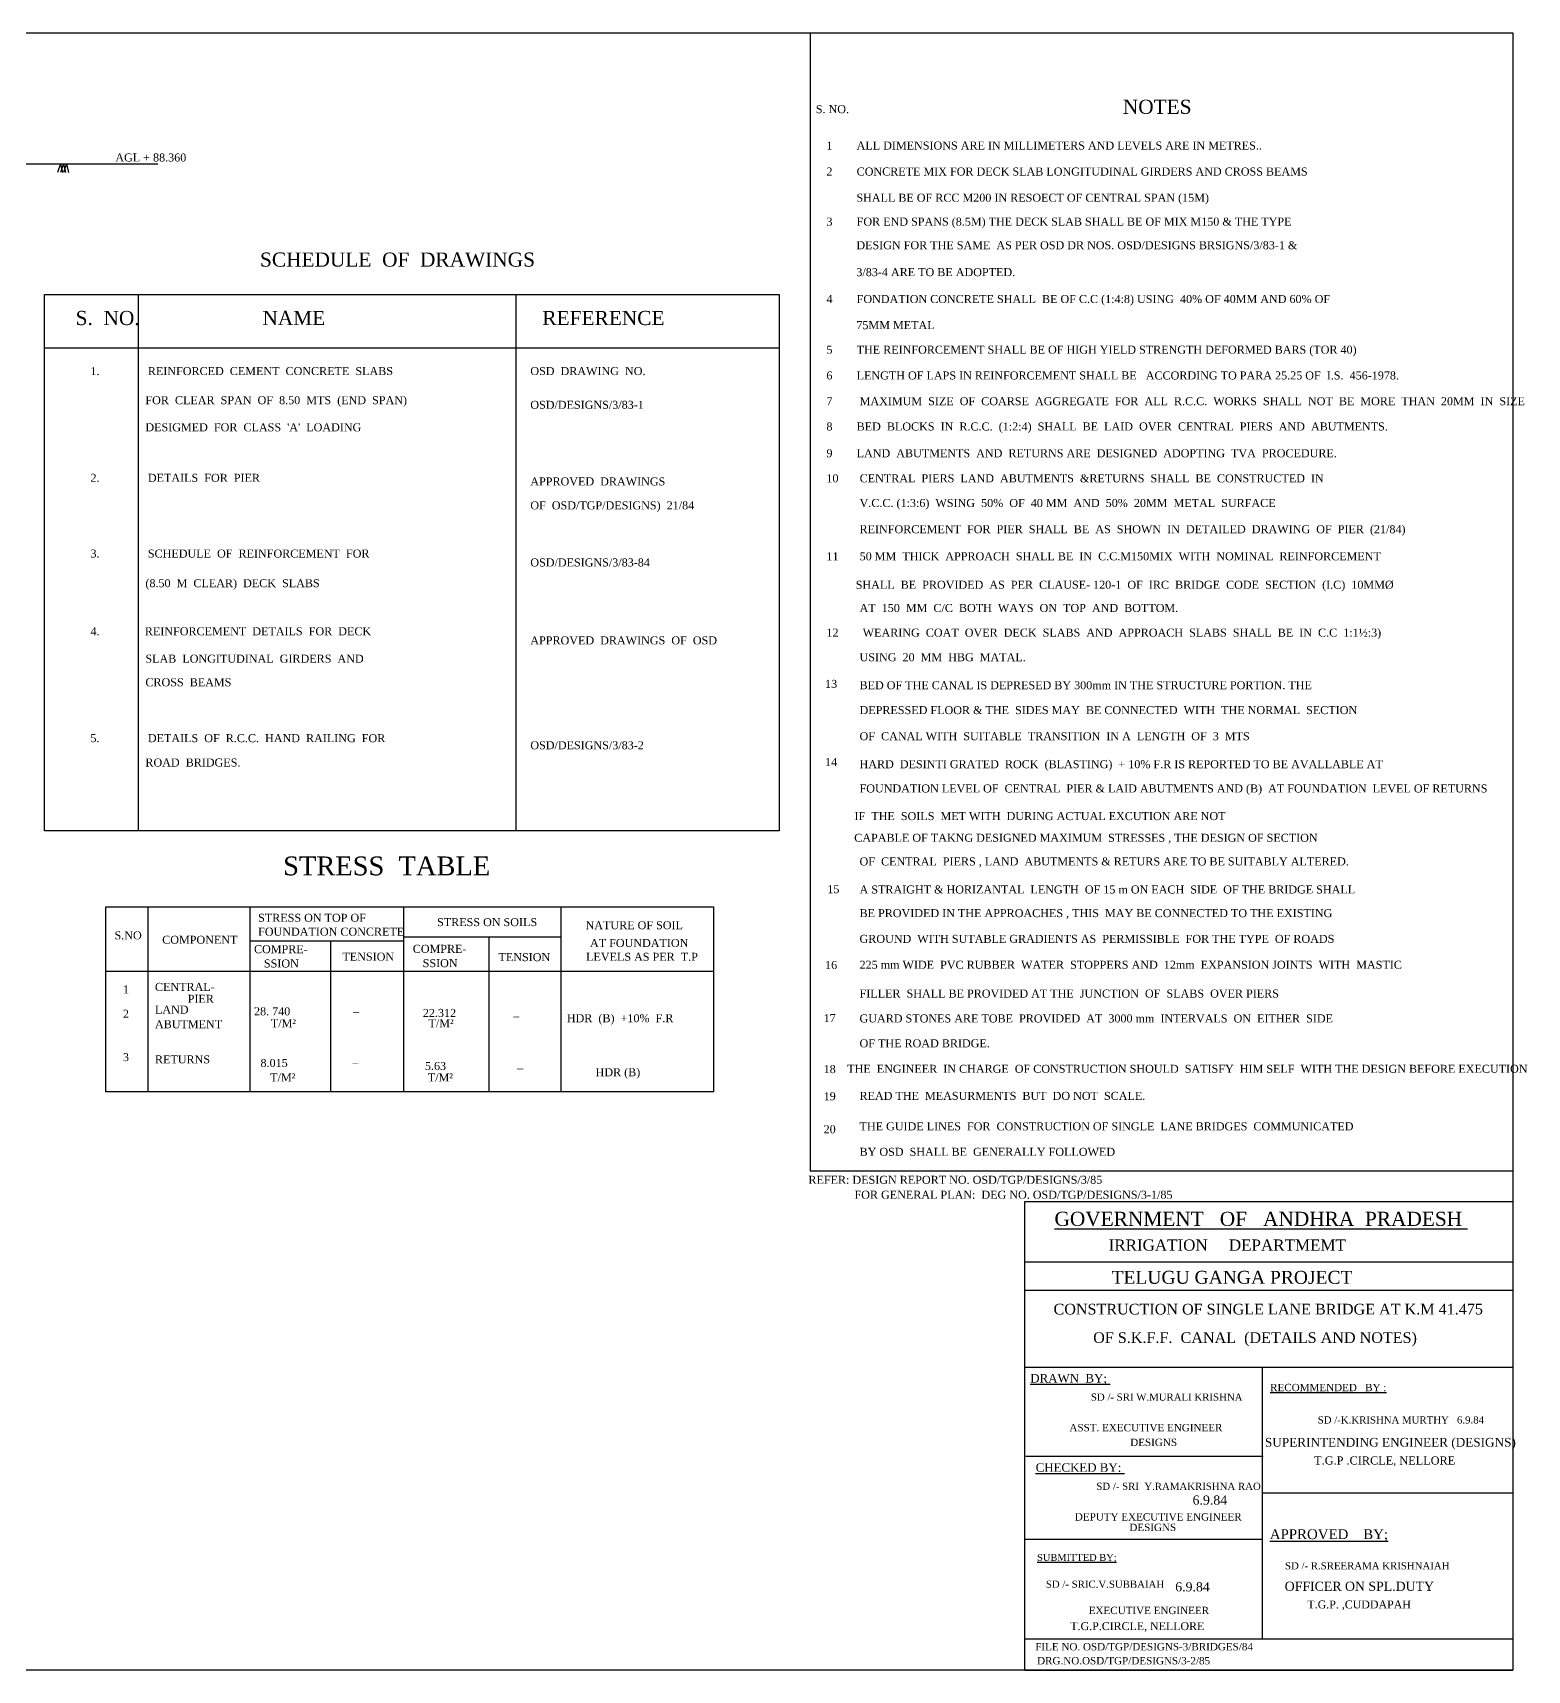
# Model space of a CAD drawing. Header units: millimetres. Extents: x 999 to 27716, y 555 to 17945.
# Drawn here: x 11843 to 27716, y 555 to 17945 of the extents above; entities that cross this region are included whole.
import ezdxf

# ---------------------------------------------------------------- set-up
doc = ezdxf.new("R2010")
doc.units = ezdxf.units.MM
doc.header["$MEASUREMENT"] = 0
for name, color, linetype in [('DWG.LINE', 10, 'Continuous'), ('HATCH', 2, 'Continuous'), ('TEXT', 7, 'Continuous')]:
    doc.layers.add(name, color=color, linetype=linetype)
doc.layers.add('TITLE', color=7, linetype='Continuous', lineweight=30)
doc.styles.get("Standard").update_dxf_attribs({"font": 'TIMES.TTF', "height": 85})

msp = doc.modelspace()

# ---------------------------------------------------------------- linework, layer by layer
at = {"layer": 'DWG.LINE', "ltscale": 0.2}
for points in [[(8033.8, 16553.2), (13172, 16553.2)], [(14148.6, 8303), (15782.2, 8303)], [(15782.2, 8342.7), (17451.1, 8342.7)]]:
    msp.add_lwpolyline(points, dxfattribs=at)
at = {"layer": 'HATCH', "ltscale": 0.2}
for points in [[(12137.4, 16553.2), (12106.9, 16461)], [(12137.4, 16553.2), (12160.4, 16459.9)], [(12168.4, 16553.2), (12137.9, 16461)], [(12168.4, 16553.2), (12191.4, 16459.9)], [(12200.1, 16553.2), (12169.6, 16461)], [(12200.1, 16553.2), (12223.1, 16459.9)]]:
    msp.add_lwpolyline(points, dxfattribs=at)
at = {"layer": 'TITLE', "lineweight": 30}
for p, q in [((22378.3, 5532), (27562.3, 5532)), ((27562.3, 5532), (27562.3, 554.9)), ((22378.3, 4894), (27562.3, 4894)), ((22378.3, 4590), (27562.3, 4590)), ((22378.3, 3773.2), (27562.3, 3773.2)), ((22389.1, 2829.8), (24910.5, 2829.8)), ((22378.3, 1947.8), (24899.7, 1947.8)), ((27562.3, 886.1), (22378.3, 886.1)), ((22378.3, 554.9), (27562.3, 554.9))]:
    msp.add_line(p, q, dxfattribs=at)
at = {"layer": 'TITLE', "lineweight": 30, "ltscale": 0.2}
for points in [[(999.1, 17945), (27562.3, 17945), (27562.3, 554.9), (999.1, 554.9)], [(11967.4, 15165.7), (19772.3, 15165.7), (19772.3, 9468.6), (11967.4, 9468.6)], [(12620.7, 8663.8), (19074.9, 8663.8), (19074.9, 6697.1), (12620.7, 6697.1)]]:
    msp.add_lwpolyline(points, close=True, dxfattribs=at)
for points in [[(20101, 17945), (20101, 5858.3), (27562.3, 5858.3)], [(12963.6, 15165.7), (12963.6, 9468.6)], [(16972.6, 15165.7), (16972.6, 9468.6)], [(11967.4, 14597.7), (19772.3, 14597.7)], [(13067.1, 8663.8), (13067.1, 6697.1)], [(14148.6, 8663.8), (14148.6, 6697.1)], [(15782.2, 8663.8), (15782.2, 6697.1)], [(17451.1, 8663.8), (17451.1, 6697.1)], [(15006.4, 8303), (15006.4, 6697.1)], [(16688.8, 8342.7), (16688.8, 6697.1)], [(12620.7, 7980.4), (19074.9, 7980.4)]]:
    msp.add_lwpolyline(points, dxfattribs=at)
at = {"layer": 'TITLE'}
msp.add_lwpolyline([(22378.3, 554.9), (22378.3, 5532)], dxfattribs=at)
at = {"layer": 'TITLE', "lineweight": 30}
for points in [[(24899.7, 3773.2), (24899.7, 886.1)], [(24899.7, 2440.1), (27562.3, 2440.1)]]:
    msp.add_lwpolyline(points, dxfattribs=at)

# ---------------------------------------------------------------- texts
at = {"layer": 'TEXT'}
for s, height, p in [('NOTES', 150, (23420.8, 17083.8)), ('S. NO.', 85, (20159.6, 17091.1)), ('1        ALL DIMENSIONS ARE IN MILLIMETERS AND LEVELS ARE IN METRES..', 85, (20272.8, 16704.7)), ('AGL + 88.360', 85, (12720.3, 16577.8)), ('2        CONCRETE MIX FOR DECK SLAB LONGITUDINAL GIRDERS AND CROSS BEAMS', 85, (20272.8, 16428.8)), ('SHALL BE OF RCC M200 IN RESOECT OF CENTRAL SPAN (15M)', 85, (20590.7, 16150.8)), ('3        FOR END SPANS (8.5M) THE DECK SLAB SHALL BE OF MIX M150 & THE TYPE', 85, (20272.8, 15896.7)), ('DESIGN FOR THE SAME  AS PER OSD DR NOS. OSD/DESIGNS BRSIGNS/3/83-1 &', 85, (20590.7, 15646.1)), ('SCHEDULE  OF  DRAWINGS', 150, (14256.9, 15461.1)), ('3/83-4 ARE TO BE ADOPTED.', 85, (20590.7, 15360.2)), ('4        FONDATION CONCRETE SHALL  BE OF C.C (1:4:8) USING  40%%% OF 40MM AND 60%%% OF', 85, (20272.8, 15074.8)), ('S.  NO.', 150, (12298.9, 14840.8)), ('NAME', 150, (14282.7, 14840.8)), ('REFERENCE', 150, (17256, 14840.8)), ('75MM METAL', 85, (20590.7, 14797.4)), ('5        THE REINFORCEMENT SHALL BE OF HIGH YIELD STRENGTH DEFORMED BARS (TOR 40)', 85, (20272.8, 14536.8)), ('1.                REINFORCED  CEMENT  CONCRETE  SLABS   ', 85, (12456, 14309.8)), ('OSD  DRAWING  NO.', 85, (17127.8, 14309.8)), ('6        LENGTH OF LAPS IN REINFORCEMENT SHALL BE   ACCORDING TO PARA 25.25 OF  I.S.  456-1978.', 85, (20272.8, 14263.2)), ('FOR  CLEAR  SPAN  OF  8.50  MTS  (END  SPAN)', 85, (13039.6, 14000.3)), ('OSD/DESIGNS/3/83-1', 85, (17127.8, 13951.3)), ('7         MAXIMUM  SIZE  OF  COARSE  AGGREGATE  FOR  ALL  R.C.C.  WORKS  SHALL  NOT  BE  MORE  THAN  20MM  IN  SIZE', 85, (20272.8, 13989.7)), ("DESIGMED  FOR  CLASS  'A'  LOADING", 85, (13039.6, 13712.5)), ('8        BED  BLOCKS  IN  R.C.C.  (1:2:4)  SHALL  BE  LAID  OVER  CENTRAL  PIERS  AND  ABUTMENTS.', 85, (20272.8, 13721.3)), ('9        LAND  ABUTMENTS  AND  RETURNS ARE  DESIGNED  ADOPTING  TVA  PROCEDURE.', 85, (20272.8, 13436.6)), ('2.                DETAILS  FOR  PIER', 85, (12456, 13175.9)), ('APPROVED  DRAWINGS', 85, (17127.8, 13137.8)), ('10       CENTRAL  PIERS  LAND  ABUTMENTS  &RETURNS  SHALL  BE  CONSTRUCTED  IN      ', 85, (20272.8, 13170.8)), ('OF  OSD/TGP/DESIGNS)  21/84', 85, (17127.8, 12883.4)), ('V.C.C. (1:3:6)  WSING  50%%%  OF  40 MM  AND  50%%%  20MM  METAL  SURFACE', 85, (20624.6, 12908.7)), ('REINFORCEMENT  FOR  PIER  SHALL  BE  AS  SHOWN  IN  DETAILED  DRAWING  OF  PIER  (21/84)', 85, (20624.6, 12630.2)), ('3.                SCHEDULE  OF  REINFORCEMENT  FOR', 85, (12456, 12371.6)), ('OSD/DESIGNS/3/83-84', 85, (17127.8, 12277.1)), ('11       50 MM  THICK  APPROACH  SHALL BE  IN  C.C.M150MIX  WITH  NOMINAL  REINFORCEMENT', 85, (20272.8, 12342.8)), ('(8.50  M  CLEAR)  DECK  SLABS', 85, (13039.6, 12057)), ('SHALL  BE  PROVIDED  AS  PER  CLAUSE- 120-1  OF  IRC  BRIDGE  CODE  SECTION  (I.C)  10MM%%C', 85, (20583.8, 12040.4)), ('AT  150  MM  C/C  BOTH  WAYS  ON  TOP  AND  BOTTOM.', 85, (20624.6, 11793.8)), ('4.               REINFORCEMENT  DETAILS  FOR  DECK', 85, (12456, 11546.2)), ('APPROVED  DRAWINGS  OF  OSD', 85, (17127.8, 11449.6)), ('12        WEARING  COAT  OVER  DECK  SLABS  AND  APPROACH  SLABS  SHALL  BE  IN  C.C  1:1½:3)', 85, (20272.8, 11531.8)), ('SLAB  LONGITUDINAL  GIRDERS  AND', 85, (13039.6, 11255.3)), ('USING  20  MM  HBG  MATAL.', 85, (20624.6, 11270.5)), ('CROSS  BEAMS', 85, (13039.6, 11004.4)), ('13', 85, (20258.4, 10987.8)), ('BED OF THE CANAL IS DEPRESED BY 300mm IN THE STRUCTURE PORTION. THE', 85, (20624.6, 10973.3)), ('DEPRESSED FLOOR & THE  SIDES MAY  BE CONNECTED  WITH  THE NORMAL  SECTION', 85, (20624.6, 10709.2)), ('5.                DETAILS  OF  R.C.C.  HAND  RAILING  FOR    ', 85, (12456, 10411.2)), ('OF  CANAL WITH  SUITABLE  TRANSITION  IN A  LENGTH  OF  3  MTS', 85, (20624.6, 10431.8)), ('OSD/DESIGNS/3/83-2', 85, (17127.8, 10335.8)), ('ROAD  BRIDGES.', 85, (13039.6, 10152.5)), ('14', 85, (20258.4, 10157.9)), ('HARD  DESINTI GRATED  ROCK  (BLASTING)  + 10%%% F.R IS REPORTED TO BE AVALLABLE AT', 85, (20624.6, 10134.6)), ('FOUNDATION LEVEL OF  CENTRAL  PIER & LAID ABUTMENTS AND (B)  AT FOUNDATION  LEVEL OF RETURNS', 85, (20624.6, 9877.1)), ('                                      IF  THE  SOILS  MET WITH  DURING ACTUAL EXCUTION ARE NOT', 85, (19351.4, 9583.6)), ('CAPABLE OF TAKNG DESIGNED MAXIMUM  STRESSES , THE DESIGN OF SECTION', 85, (20568.2, 9353.1)), ('STRESS  TABLE', 200, (14502.7, 8997)), ('OF  CENTRAL  PIERS , LAND  ABUTMENTS & RETURS ARE TO BE SUITABLY ALTERED.', 85, (20624.6, 9102.1)), ('15', 85, (20282.5, 8807.1)), ('A STRAIGHT & HORIZANTAL  LENGTH  OF 15 m ON EACH  SIDE  OF THE BRIDGE SHALL', 85, (20624.6, 8804.1)), ('STRESS ON TOP OF', 85, (14236.7, 8503.6)), ('STRESS ON SOILS', 85, (16137.2, 8457.6)), ('BE PROVIDED IN THE APPROACHES , THIS  MAY BE CONNECTED TO THE EXISTING', 85, (20624.6, 8553.1)), ('S.NO', 85, (12711.7, 8316.9)), ('COMPONENT', 85, (13218.2, 8270)), ('FOUNDATION CONCRETE', 85, (14236.7, 8356.2)), ('NATURE OF SOIL', 85, (17714.7, 8424.7)), ('GROUND  WITH SUTABLE GRADIENTS AS  PERMISSIBLE  FOR THE TYPE  OF ROADS', 85, (20624.6, 8279.9)), ('COMPRE-', 85, (14193.1, 8170.2)), ('TENSION', 85, (15132.1, 8090.9)), ('COMPRE-', 85, (15879.4, 8173.8)), ('LEVELS AS PER  T.P', 85, (17719.9, 8089.5)), ('AT FOUNDATION', 85, (17761.9, 8236.1)), ('SSION', 85, (14297.9, 8018.3)), ('SSION', 85, (15984.3, 8021.8)), ('TENSION', 85, (16789.7, 8085.7)), ('16', 85, (20258.4, 8002.6)), ('225 mm WIDE  PVC RUBBER  WATER  STOPPERS AND  12mm  EXPANSION JOINTS  WITH  MASTIC', 85, (20624.6, 8004.8)), ('1', 85, (12801.2, 7743.9)), ('CENTRAL-', 85, (13141.3, 7769.6)), ('PIER', 85, (13488.6, 7643)), ('FILLER  SHALL BE PROVIDED AT THE  JUNCTION  OF  SLABS  OVER PIERS', 85, (20624.6, 7698.8)), ('2', 85, (12801.2, 7484.5)), ('LAND', 85, (13141.3, 7528.6)), ('28. 740', 85, (14193.3, 7510.4)), ('_', 85, (15245.3, 7555.8)), ('     22.312', 85, (15826, 7493.4)), ('_', 85, (16947.3, 7505.1)), ('HDR  (B)  +10%%%  F.R', 85, (17515.9, 7437.1)), ('17', 85, (20243.1, 7437.6)), ('GUARD STONES ARE TOBE  PROVIDED  AT  3000 mm  INTERVALS  ON  EITHER  SIDE ', 85, (20624.6, 7434.6)), ('ABUTMENT', 85, (13141.3, 7373)), ('T/M²', 85, (14372.3, 7383.4)), ('T/M²', 85, (16046.5, 7383.4)), ('OF THE ROAD BRIDGE.', 85, (20624.6, 7170.4)), ('3', 85, (12801.2, 7024.1)), ('RETURNS', 85, (13141.3, 6999.8)), ('8.015', 85, (14262.3, 6961.9)), ('_', 85, (15237.1, 7008.8)), ('    5.63', 85, (15879.9, 6929.8)), ('18', 85, (20243.1, 6896.9)), ('THE  ENGINEER  IN CHARGE  OF CONSTRUCTION SHOULD  SATISFY  HIM SELF  WITH THE DESIGN BEFORE EXECUTION', 85, (20494, 6899.7)), ('T/M²', 85, (14364.9, 6807.7)), ('T/M²', 85, (16039.2, 6807.7)), ('_', 85, (16987.2, 6954.5)), ('HDR (B)', 85, (17821.2, 6863.3)), ('19', 85, (20243.1, 6608.3)), ('READ THE  MEASURMENTS  BUT  DO NOT  SCALE.', 85, (20624.6, 6612.4)), ('20', 85, (20243.1, 6257.5)), ('THE GUIDE LINES  FOR  CONSTRUCTION OF SINGLE  LANE BRIDGES  COMMUNICATED', 85, (20624.6, 6288.8)), ('BY OSD  SHALL BE  GENERALLY FOLLOWED ', 85, (20624.6, 6018.1)), ('REFER: DESIGN REPORT NO. OSD/TGP/DESIGNS/3/85', 85, (20081.7, 5720.9)), ('FOR GENERAL PLAN:  DEG NO. OSD/TGP/DESIGNS/3-1/85', 85, (20570.9, 5562.6))]:
    msp.add_text(s, height=height, dxfattribs=at).set_placement(p)
at = {"layer": 'TITLE', "lineweight": 30}
for s, height, p in [('%%UGOVERNMENT   OF   ANDHRA  PRADESH ', 149.984, (22694.8, 5274)), ('IRRIGATION     DEPARTMEMT ', 119.39, (23270.1, 5010.6)), ('TELUGU GANGA PROJECT', 137.341, (23301.2, 4659.1)), ('CONSTRUCTION OF SINGLE LANE BRIDGE AT K.M 41.475', 113.352, (22684.6, 4333.3)), (' OF S.K.F.F.  CANAL  (DETAILS AND NOTES) ', 113.352, (23063.1, 4030.9)), ('%%UDRAWN  BY; ', 90.688, (22437.9, 3610.2)), ('SD /- SRI W.MURALI KRISHNA', 75.97, (23081.8, 3417.9)), ('%%URECOMMENDED   BY :', 77.826, (24985.7, 3518.6)), ('ASST. EXECUTIVE ENGINEER', 77.935, (22853.7, 3092.7)), ('SD /-K.KRISHNA MURTHY   6.9.84', 75.97, (25490.7, 3175.1)), ('DESIGNS', 77.93, (23499.3, 2936.1)), ('SUPERINTENDING ENGINEER (DESIGNS)', 92.859, (24930.4, 2929.7)), ('T.G.P .CIRCLE, NELLORE', 86.226, (25453.1, 2739.8)), ('%%UCHECKED BY: ', 90.688, (22495, 2662.7)), ('SD /- SRI  Y.RAMAKRISHNA RAO', 75.97, (23138.9, 2470.3)), ('6.9.84', 97.16, (24161.7, 2313.7)), ('DEPUTY EXECUTIVE ENGINEER', 77.935, (22910.9, 2145.1)), ('DESIGNS', 77.93, (23490.1, 2033.4)), ('%%UAPPROVED    BY;', 104.64, (24981.5, 1947.5)), ('%%USUBMITTED BY;', 73.248, (22509.9, 1716.3)), ('SD /- R.SREERAMA KRISHNAIAH', 75.97, (25143.2, 1626.2)), ('SD /- SRIC.V.SUBBAIAH', 75.97, (22603.3, 1430.7)), ('6.9.84', 97.16, (23977.3, 1392.6)), ('OFFICER ON SPL.DUTY', 97.159, (25140.1, 1398.3)), ('EXECUTIVE ENGINEER', 77.935, (23058.7, 1151.3)), ('T.G.P. ,CUDDAPAH', 83.712, (25381.2, 1211.8)), ('T.G.P.CIRCLE, NELLORE', 83.712, (22863.4, 981.5)), ('FILE NO. OSD/TGP/DESIGNS-3/BRIDGES/84', 77.935, (22490.8, 766.2)), ('DRG.NO.OSD/TGP/DESIGNS/3-2/85', 77.935, (22510.2, 617.6))]:
    msp.add_text(s, height=height, dxfattribs=at).set_placement(p)

doc.saveas('drawing.dxf')
